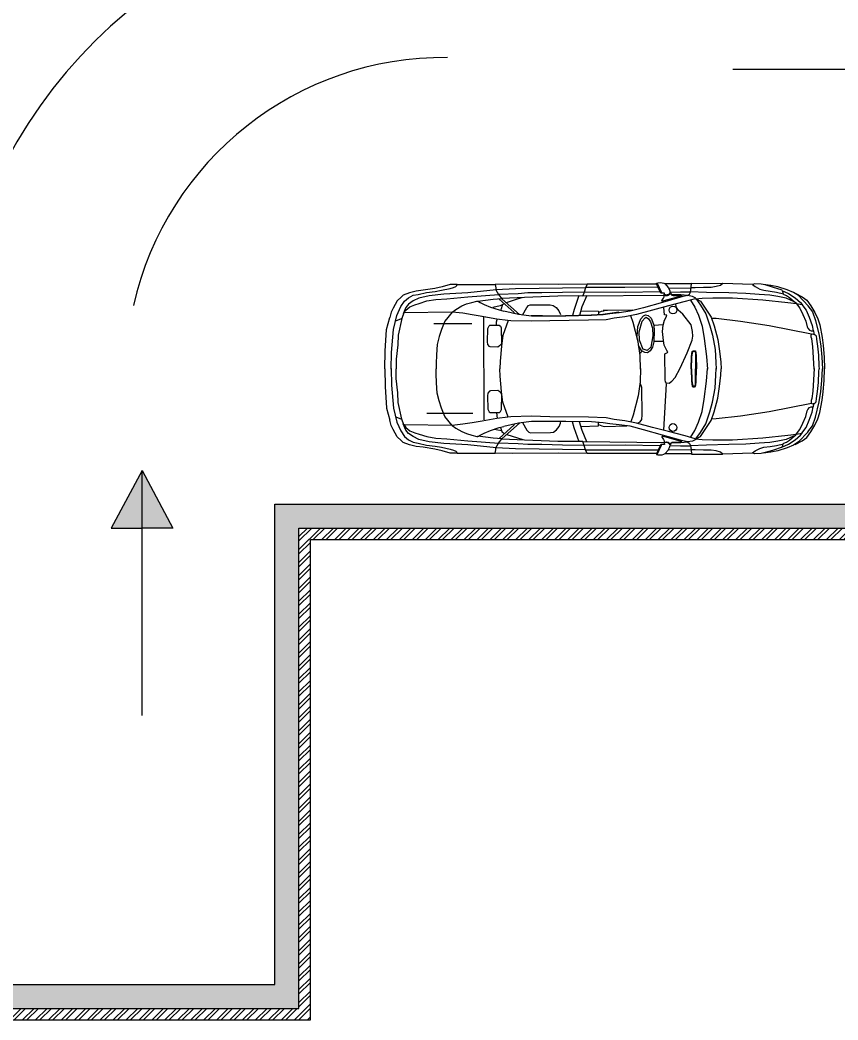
# Model space of a CAD drawing. Header units: millimetres. Extents: x 10193 to 57833, y 9963 to 44360.
# Drawn here: x 23810 to 32325, y 9963 to 20371 of the extents above; entities that cross this region are included whole.
import ezdxf

# ---------------------------------------------------------------- set-up
doc = ezdxf.new("R2010")
doc.units = ezdxf.units.MM
doc.layers.add('free-dwg.com', color=7, linetype='Continuous')
doc.layers.add('Стены', color=7, linetype='Continuous')

msp = doc.modelspace()

# ---------------------------------------------------------------- hatches: boundary and pattern name
at = {"layer": 'Стены'}
h = msp.add_hatch(dxfattribs=at)
h.set_pattern_fill('ANSI32', color=256, scale=10)
h.paths.add_polyline_path([(57833, 42703), (10593, 42703), (10593, 9963), (26833, 9963), (26833, 14963), (57833, 14963)])
h.paths.add_polyline_path([(10713, 42583), (57713, 42583), (57713, 15083), (26713, 15083), (26713, 10083), (10713, 10083)], flags=16)
h.paths.add_polyline_path([(10963, 42333), (57463, 42333), (57463, 15333), (26463, 15333), (26463, 10333), (10963, 10333)], flags=0)
h.paths.add_polyline_path([(57463, 42333), (10963, 42333), (10963, 10333), (26463, 10333), (26463, 15333), (57463, 15333)], flags=0)
h = msp.add_hatch(dxfattribs=at)
h.set_pattern_fill('ANSI36', color=256, scale=10)
h.paths.add_polyline_path([(57713, 42583), (10713, 42583), (10713, 10083), (26713, 10083), (26713, 15083), (57713, 15083)])
h.paths.add_polyline_path([(10963, 42333), (57463, 42333), (57463, 15333), (26463, 15333), (26463, 10333), (10963, 10333)], flags=16)
h = msp.add_hatch(color=256, dxfattribs=at)
h.dxf.hatch_style = 1
h.paths.add_polyline_path([(24760, 15083), (25080, 15083), (25080, 15683)])
h.paths.add_polyline_path([(25080, 15083), (25400, 15083), (25080, 15683)])

# ---------------------------------------------------------------- linework, layer by layer
at = {"layer": 'free-dwg.com'}
for p, q in [((28205, 17595), (28127, 17576)), ((28288, 17618), (28205, 17595)), ((28359, 17618), (28288, 17618)), ((28324, 17588), (28346, 17598)), ((28346, 17598), (28357, 17608)), ((28357, 17608), (28359, 17618)), ((28359, 17618), (28757, 17618)), ((28935, 17622), (28757, 17618)), ((28757, 17618), (28762, 17583)), ((29415, 17619), (28935, 17622)), ((29714, 17621), (29415, 17619)), ((29714, 17621), (29695, 17584)), ((30436, 17621), (29714, 17621)), ((30434, 17627), (30437, 17631)), ((30434, 17624), (30434, 17627)), ((30453, 17587), (30434, 17624)), ((30437, 17631), (30448, 17635)), ((30441, 17631), (30489, 17536)), ((30448, 17635), (30477, 17637)), ((30477, 17637), (30496, 17634)), ((30496, 17634), (30510, 17630)), ((30510, 17630), (30525, 17623)), ((30799, 17624), (30523, 17626)), ((30525, 17623), (30557, 17586)), ((30797, 17585), (30799, 17630)), ((30799, 17630), (31123, 17628)), ((31055, 17596), (31006, 17587)), ((31100, 17608), (31055, 17596)), ((31127, 17628), (31100, 17608)), ((31434, 17619), (31127, 17628)), ((31436, 17617), (31464, 17596)), ((31454, 17623), (31437, 17619)), ((31524, 17621), (31454, 17623)), ((31464, 17596), (31511, 17570)), ((31565, 17613), (31524, 17621)), ((31625, 17606), (31546, 17619)), ((31642, 17591), (31565, 17613)), ((31697, 17593), (31625, 17606)), ((31742, 17557), (31642, 17591)), ((31797, 17561), (31697, 17593)), ((27776, 17486), (27736, 17448)), ((27799, 17507), (27776, 17486)), ((27865, 17531), (27799, 17507)), ((27854, 17479), (27901, 17505)), ((27932, 17547), (27865, 17531)), ((27901, 17505), (27956, 17514)), ((28007, 17557), (27932, 17547)), ((27956, 17514), (28040, 17535)), ((28068, 17499), (27961, 17476)), ((28127, 17576), (28007, 17557)), ((28040, 17535), (28131, 17545)), ((28222, 17517), (28068, 17499)), ((28131, 17545), (28197, 17557)), ((28197, 17557), (28286, 17575)), ((28471, 17532), (28222, 17517)), ((28253, 17469), (28473, 17489)), ((28286, 17575), (28324, 17588)), ((28767, 17562), (28471, 17532)), ((28473, 17489), (28795, 17514)), ((28762, 17583), (28764, 17562)), ((28764, 17562), (28790, 17514)), ((28969, 17571), (28767, 17562)), ((28994, 17521), (28790, 17513)), ((28790, 17514), (28828, 17466)), ((29214, 17577), (28969, 17571)), ((29097, 17530), (28994, 17521)), ((29409, 17496), (29063, 17482)), ((29242, 17530), (29097, 17530)), ((29457, 17580), (29214, 17577)), ((29457, 17535), (29242, 17530)), ((29669, 17499), (29409, 17496)), ((29695, 17584), (29457, 17580)), ((29682, 17539), (29457, 17535)), ((29628, 17504), (29579, 17358)), ((29709, 17502), (29659, 17386)), ((29682, 17539), (29669, 17499)), ((29669, 17499), (30512, 17507)), ((29695, 17584), (29682, 17539)), ((30114, 17536), (29682, 17539)), ((30107, 17586), (29701, 17586)), ((30449, 17589), (30107, 17586)), ((30470, 17541), (30114, 17536)), ((30481, 17529), (30453, 17587)), ((30490, 17527), (30481, 17529)), ((30489, 17536), (30491, 17528)), ((30517, 17527), (30490, 17527)), ((30708, 17492), (30499, 17431)), ((30509, 17477), (30514, 17489)), ((30514, 17496), (30517, 17509)), ((30514, 17489), (30514, 17496)), ((30515, 17510), (30517, 17527)), ((30518, 17510), (30516, 17509)), ((30517, 17509), (30528, 17503)), ((30528, 17509), (30518, 17510)), ((30538, 17507), (30528, 17509)), ((30528, 17503), (30538, 17502)), ((30693, 17497), (30537, 17453)), ((30548, 17509), (30538, 17507)), ((30538, 17502), (30551, 17503)), ((30559, 17514), (30548, 17509)), ((30551, 17503), (30558, 17505)), ((30557, 17586), (30569, 17561)), ((30558, 17505), (30576, 17522)), ((30572, 17525), (30559, 17514)), ((30563, 17581), (30796, 17584)), ((30569, 17561), (30579, 17539)), ((30579, 17539), (30572, 17525)), ((30576, 17522), (30582, 17527)), ((30582, 17527), (30579, 17539)), ((30580, 17539), (30686, 17540)), ((30582, 17527), (30590, 17511)), ((30590, 17511), (30596, 17505)), ((30633, 17511), (30594, 17511)), ((30596, 17505), (30608, 17503)), ((30608, 17503), (30678, 17503)), ((30689, 17510), (30633, 17511)), ((30678, 17503), (30692, 17502)), ((30686, 17540), (30787, 17541)), ((30760, 17504), (30689, 17510)), ((30692, 17502), (30698, 17500)), ((30698, 17500), (30692, 17497)), ((30761, 17502), (30708, 17492)), ((30759, 17502), (30778, 17517)), ((30810, 17493), (30759, 17502)), ((30778, 17517), (30788, 17538)), ((30957, 17536), (30786, 17542)), ((30788, 17538), (30797, 17585)), ((30837, 17583), (30795, 17583)), ((30844, 17474), (30810, 17493)), ((30925, 17587), (30837, 17583)), ((31006, 17587), (30925, 17587)), ((31187, 17530), (30957, 17536)), ((31366, 17523), (31187, 17530)), ((31505, 17515), (31366, 17523)), ((31615, 17506), (31505, 17515)), ((31511, 17570), (31551, 17557)), ((31551, 17557), (31620, 17549)), ((31699, 17493), (31615, 17506)), ((31620, 17549), (31684, 17538)), ((31684, 17538), (31756, 17521)), ((31786, 17474), (31699, 17493)), ((31740, 17555), (31808, 17525)), ((31743, 17555), (31749, 17533)), ((31749, 17533), (31754, 17522)), ((31754, 17522), (31761, 17515)), ((31761, 17515), (31790, 17504)), ((31790, 17504), (31821, 17483)), ((31863, 17536), (31797, 17561)), ((31808, 17525), (31879, 17480)), ((31912, 17502), (31863, 17536)), ((31879, 17527), (31951, 17489)), ((32015, 17397), (31912, 17502)), ((31951, 17489), (32000, 17454)), ((27736, 17448), (27693, 17373)), ((27734, 17296), (27775, 17388)), ((27775, 17388), (27813, 17444)), ((27813, 17444), (27854, 17479)), ((27855, 17413), (27827, 17380)), ((27827, 17350), (27868, 17385)), ((27901, 17446), (27855, 17413)), ((27868, 17385), (27921, 17406)), ((27961, 17476), (27901, 17446)), ((27921, 17406), (27966, 17421)), ((27966, 17421), (28045, 17446)), ((28045, 17446), (28139, 17461)), ((28139, 17461), (28253, 17469)), ((28347, 17359), (28408, 17395)), ((28408, 17395), (28457, 17415)), ((28457, 17415), (28513, 17431)), ((28513, 17431), (28565, 17443)), ((28565, 17443), (28577, 17443)), ((28736, 17461), (28577, 17441)), ((28577, 17443), (28583, 17442)), ((28583, 17442), (28601, 17430)), ((28601, 17430), (28642, 17409)), ((28642, 17409), (28708, 17383)), ((28708, 17383), (28799, 17353)), ((28809, 17397), (28733, 17378)), ((28825, 17469), (28736, 17461)), ((28954, 17325), (28797, 17466)), ((28850, 17417), (28809, 17397)), ((28831, 17408), (28816, 17353)), ((28828, 17466), (29010, 17307)), ((29063, 17482), (28829, 17471)), ((28873, 17432), (28999, 17472)), ((28999, 17472), (29037, 17483)), ((29084, 17380), (29103, 17399)), ((29103, 17399), (29121, 17407)), ((29121, 17407), (29330, 17406)), ((29330, 17406), (29360, 17400)), ((29360, 17400), (29391, 17379)), ((29659, 17386), (29633, 17296)), ((30498, 17430), (30301, 17376)), ((30560, 17395), (30395, 17349)), ((30491, 17450), (30496, 17456)), ((30492, 17445), (30491, 17450)), ((30501, 17445), (30492, 17445)), ((30496, 17456), (30509, 17477)), ((30537, 17453), (30501, 17445)), ((30733, 17440), (30560, 17395)), ((30640, 17385), (30637, 17415)), ((30662, 17349), (30640, 17385)), ((30839, 17470), (30733, 17440)), ((30788, 17455), (30835, 17382)), ((30835, 17382), (30874, 17297)), ((30840, 17468), (30912, 17475)), ((30845, 17471), (30892, 17403)), ((30845, 17468), (30892, 17445)), ((30892, 17445), (30957, 17351)), ((30892, 17403), (30949, 17312)), ((30912, 17475), (31021, 17480)), ((31021, 17480), (31225, 17480)), ((31225, 17480), (31542, 17458)), ((31542, 17458), (31801, 17432)), ((31861, 17442), (31786, 17474)), ((31801, 17432), (31893, 17420)), ((31821, 17483), (31847, 17458)), ((31847, 17458), (31886, 17426)), ((31879, 17480), (31935, 17430)), ((31886, 17426), (31891, 17418)), ((31891, 17418), (31928, 17370)), ((31893, 17419), (31949, 17411)), ((31935, 17430), (31950, 17411)), ((31949, 17411), (31993, 17352)), ((32000, 17454), (32043, 17397)), ((32011, 17397), (32058, 17333)), ((32043, 17397), (32083, 17327)), ((27672, 17330), (27658, 17274)), ((27693, 17373), (27672, 17330)), ((27699, 17151), (27734, 17296)), ((27806, 17324), (27784, 17264)), ((27827, 17380), (27799, 17314)), ((27804, 17322), (27827, 17350)), ((28308, 17330), (27806, 17324)), ((28308, 17330), (28233, 17236)), ((28308, 17330), (28347, 17359)), ((28421, 17318), (28308, 17330)), ((28516, 17303), (28421, 17318)), ((28619, 17285), (28516, 17303)), ((28772, 17256), (28618, 17285)), ((28773, 17256), (28619, 17285)), ((28633, 17286), (28638, 16209)), ((28799, 17353), (28845, 17341)), ((29000, 17306), (28845, 17341)), ((28959, 17314), (28954, 17325)), ((29133, 17289), (29000, 17306)), ((29040, 17300), (29084, 17380)), ((29247, 17290), (29131, 17290)), ((29249, 17289), (29133, 17289)), ((29490, 17289), (29249, 17289)), ((29391, 17379), (29420, 17344)), ((29420, 17344), (29436, 17307)), ((29756, 17297), (29488, 17291)), ((29758, 17294), (29490, 17289)), ((29579, 17358), (29561, 17294)), ((29647, 17342), (29831, 17339)), ((29877, 17305), (29756, 17297)), ((29879, 17301), (29758, 17294)), ((29831, 17325), (29863, 17339)), ((29831, 17339), (29831, 17303)), ((29863, 17339), (29891, 17345)), ((29949, 17316), (29877, 17305)), ((29951, 17312), (29879, 17301)), ((29927, 17346), (29880, 17346)), ((30186, 17350), (29927, 17346)), ((30045, 17328), (29949, 17316)), ((30047, 17324), (29951, 17312)), ((30104, 17282), (29993, 17267)), ((30161, 17339), (30047, 17324)), ((30227, 17307), (30104, 17282)), ((30301, 17376), (30161, 17339)), ((30194, 17222), (30167, 17293)), ((30395, 17349), (30227, 17307)), ((30273, 17261), (30301, 17291)), ((30301, 17291), (30322, 17303)), ((30316, 17270), (30328, 17279)), ((30322, 17303), (30349, 17294)), ((30328, 17279), (30352, 17261)), ((30349, 17294), (30379, 17267)), ((30519, 17303), (30513, 17379)), ((30543, 17297), (30519, 17303)), ((30519, 17246), (30537, 17279)), ((30537, 17279), (30543, 17297)), ((30710, 17309), (30662, 17349)), ((30795, 17197), (30710, 17309)), ((30874, 17297), (30910, 17185)), ((30949, 17312), (30991, 17187)), ((30957, 17351), (31004, 17278)), ((31004, 17278), (31037, 17187)), ((31928, 17370), (31958, 17307)), ((31958, 17307), (31989, 17237)), ((31993, 17352), (32024, 17277)), ((32058, 17333), (32092, 17244)), ((32083, 17327), (32113, 17261)), ((27626, 17151), (27658, 17274)), ((27723, 17241), (27782, 17264)), ((27784, 17264), (27746, 17091)), ((28512, 17207), (28117, 17207)), ((28233, 17236), (28198, 17151)), ((28679, 17160), (28692, 17186)), ((28692, 17186), (28702, 17194)), ((28702, 17194), (28799, 17194)), ((28769, 17193), (28771, 17230)), ((28771, 17230), (28776, 17255)), ((28887, 17242), (28773, 17256)), ((28799, 17194), (28812, 17184)), ((28812, 17184), (28820, 17166)), ((28890, 17243), (28835, 17088)), ((28919, 17240), (28887, 17242)), ((29131, 17235), (28919, 17240)), ((29325, 17240), (29131, 17235)), ((29726, 17245), (29325, 17240)), ((29911, 17250), (29726, 17245)), ((29993, 17267), (29911, 17250)), ((30246, 17022), (30194, 17222)), ((30234, 17076), (30240, 17179)), ((30240, 17179), (30273, 17261)), ((30255, 17124), (30285, 17237)), ((30285, 17237), (30316, 17270)), ((30352, 17261), (30373, 17230)), ((30373, 17230), (30392, 17164)), ((30379, 17267), (30410, 17188)), ((30410, 17194), (30501, 17200)), ((30416, 17134), (30410, 17194)), ((30498, 17127), (30504, 17194)), ((30504, 17194), (30519, 17246)), ((30810, 17130), (30795, 17197)), ((30910, 17185), (30933, 17057)), ((30991, 17187), (31019, 17089)), ((31056, 17263), (31011, 17265)), ((31037, 17187), (31074, 17044)), ((31311, 17234), (31056, 17263)), ((31607, 17187), (31311, 17234)), ((32050, 17102), (31607, 17187)), ((31989, 17237), (32004, 17177)), ((32004, 17177), (32011, 17163)), ((32024, 17277), (32055, 17191)), ((32055, 17191), (32067, 17134)), ((32092, 17244), (32128, 17086)), ((32113, 17261), (32134, 17197)), ((32134, 17197), (32160, 17067)), ((27610, 16923), (27626, 17151)), ((27677, 16911), (27699, 17151)), ((27746, 17091), (27743, 16990)), ((28173, 17075), (28154, 16993)), ((28198, 17151), (28173, 17075)), ((28677, 17021), (28679, 17160)), ((28820, 17166), (28823, 17004)), ((28834, 17089), (28822, 16976)), ((28835, 17088), (28822, 16976)), ((30258, 17037), (30255, 17124)), ((30398, 17085), (30376, 16964)), ((30392, 17164), (30398, 17085)), ((30410, 17024), (30416, 17134)), ((30507, 17034), (30498, 17127)), ((30807, 17040), (30813, 17079)), ((30813, 17079), (30810, 17130)), ((31019, 17089), (31045, 16940)), ((32011, 17163), (32027, 17144)), ((32027, 17144), (32045, 17136)), ((32045, 17136), (32057, 17134)), ((32046, 17069), (32047, 17095)), ((32052, 17051), (32046, 17069)), ((32047, 17095), (32051, 17102)), ((32051, 17102), (32059, 17104)), ((32057, 17134), (32068, 17134)), ((32059, 17104), (32069, 17102)), ((32068, 17134), (32072, 17106)), ((32069, 17102), (32078, 17100)), ((32078, 17100), (32088, 17093)), ((32088, 17093), (32099, 17083)), ((32099, 17083), (32102, 17049)), ((32128, 17086), (32147, 16975)), ((27743, 16990), (27727, 16841)), ((28154, 16993), (28145, 16885)), ((28679, 16993), (28677, 17021)), ((28698, 16974), (28679, 16993)), ((28705, 16969), (28698, 16974)), ((28784, 16967), (28705, 16969)), ((28802, 16980), (28784, 16967)), ((28818, 16996), (28802, 16980)), ((28822, 16976), (28809, 16819)), ((28823, 17004), (28818, 16993)), ((30265, 16877), (30246, 17022)), ((30279, 16931), (30249, 16982)), ((30298, 16940), (30258, 17037)), ((30407, 17021), (30395, 16964)), ((30507, 17024), (30410, 17024)), ((30516, 16988), (30507, 17034)), ((30543, 16931), (30516, 16988)), ((30756, 16906), (30807, 17040)), ((30933, 17057), (30957, 16870)), ((31074, 17044), (31092, 16925)), ((32063, 16974), (32052, 17051)), ((32076, 16737), (32063, 16974)), ((32102, 17049), (32112, 16977)), ((32112, 16977), (32121, 16882)), ((32147, 16975), (32156, 16863)), ((32160, 17067), (32171, 16982)), ((32171, 16982), (32179, 16861)), ((27607, 16740), (27610, 16923)), ((27674, 16737), (27677, 16911)), ((28145, 16885), (28142, 16794)), ((30282, 16927), (30264, 16903)), ((30270, 16738), (30265, 16877)), ((30313, 16909), (30282, 16927)), ((30337, 16931), (30295, 16943)), ((30340, 16906), (30313, 16909)), ((30376, 16964), (30337, 16931)), ((30370, 16927), (30340, 16906)), ((30395, 16964), (30370, 16927)), ((30522, 16897), (30549, 16909)), ((30525, 16624), (30522, 16897)), ((30552, 16918), (30543, 16931)), ((30549, 16909), (30552, 16918)), ((30683, 16746), (30756, 16906)), ((30796, 16740), (30800, 16870)), ((30799, 16740), (30803, 16863)), ((30800, 16870), (30808, 16920)), ((30803, 16863), (30810, 16905)), ((30808, 16920), (30816, 16928)), ((30810, 16905), (30818, 16922)), ((30816, 16928), (30824, 16929)), ((30818, 16922), (30824, 16924)), ((30824, 16929), (30832, 16928)), ((30824, 16924), (30829, 16923)), ((30829, 16923), (30836, 16919)), ((30832, 16928), (30840, 16926)), ((30836, 16919), (30841, 16911)), ((30840, 16926), (30845, 16907)), ((30841, 16911), (30842, 16844)), ((30845, 16907), (30848, 16875)), ((30848, 16875), (30850, 16740)), ((30957, 16870), (30967, 16738)), ((31045, 16940), (31053, 16805)), ((31092, 16925), (31105, 16808)), ((32121, 16882), (32126, 16768)), ((32156, 16863), (32163, 16741)), ((32179, 16861), (32184, 16740)), ((27727, 16841), (27727, 16740)), ((28142, 16794), (28142, 16740)), ((28809, 16819), (28806, 16740)), ((30842, 16844), (30843, 16740)), ((31053, 16805), (31058, 16738)), ((31105, 16808), (31108, 16740)), ((32126, 16768), (32128, 16740)), ((27607, 16741), (27610, 16557)), ((27674, 16744), (27677, 16570)), ((27727, 16639), (27727, 16740)), ((28142, 16687), (28142, 16740)), ((28145, 16595), (28142, 16687)), ((28809, 16662), (28806, 16740)), ((28822, 16505), (28809, 16662)), ((30270, 16743), (30265, 16603)), ((30628, 16649), (30683, 16746)), ((30796, 16740), (30800, 16611)), ((30799, 16740), (30803, 16618)), ((30842, 16637), (30843, 16740)), ((30848, 16605), (30850, 16740)), ((30957, 16610), (30967, 16743)), ((31045, 16540), (31053, 16675)), ((31053, 16675), (31058, 16743)), ((31092, 16556), (31105, 16673)), ((31105, 16673), (31108, 16740)), ((32076, 16744), (32063, 16507)), ((32121, 16599), (32126, 16713)), ((32126, 16713), (32128, 16740)), ((32156, 16617), (32163, 16739)), ((32179, 16620), (32184, 16741)), ((27610, 16557), (27626, 16330)), ((27677, 16570), (27699, 16330)), ((27743, 16491), (27727, 16639)), ((28154, 16488), (28145, 16595)), ((30265, 16603), (30246, 16459)), ((30284, 16544), (30269, 16585)), ((30512, 16103), (30538, 16584)), ((30528, 16603), (30525, 16624)), ((30540, 16591), (30528, 16603)), ((30540, 16594), (30568, 16591)), ((30568, 16591), (30595, 16612)), ((30595, 16612), (30628, 16649)), ((30800, 16611), (30808, 16560)), ((30803, 16618), (30810, 16576)), ((30808, 16560), (30816, 16552)), ((30810, 16576), (30818, 16559)), ((30816, 16552), (30824, 16551)), ((30818, 16559), (30824, 16557)), ((30824, 16557), (30829, 16558)), ((30824, 16551), (30832, 16552)), ((30829, 16558), (30836, 16561)), ((30832, 16552), (30840, 16555)), ((30836, 16561), (30841, 16569)), ((30840, 16555), (30845, 16574)), ((30841, 16569), (30842, 16637)), ((30845, 16574), (30848, 16605)), ((30933, 16423), (30957, 16610)), ((31074, 16436), (31092, 16556)), ((32112, 16503), (32121, 16599)), ((32147, 16505), (32156, 16617)), ((32171, 16499), (32179, 16620)), ((27746, 16390), (27743, 16491)), ((28173, 16406), (28154, 16488)), ((28680, 16488), (28677, 16459)), ((28677, 16459), (28680, 16320)), ((28698, 16506), (28680, 16488)), ((28706, 16511), (28698, 16506)), ((28785, 16514), (28706, 16511)), ((28803, 16501), (28785, 16514)), ((28819, 16485), (28803, 16501)), ((28824, 16477), (28819, 16488)), ((28821, 16315), (28824, 16477)), ((28835, 16392), (28822, 16505)), ((30246, 16459), (30194, 16259)), ((30287, 16262), (30284, 16544)), ((31019, 16392), (31045, 16540)), ((32063, 16507), (32052, 16430)), ((32102, 16432), (32112, 16503)), ((32128, 16395), (32147, 16505)), ((32160, 16414), (32171, 16499)), ((27784, 16216), (27746, 16390)), ((28198, 16330), (28173, 16406)), ((28890, 16238), (28835, 16392)), ((30910, 16296), (30933, 16423)), ((30991, 16293), (31019, 16392)), ((31037, 16293), (31074, 16436)), ((32050, 16379), (31607, 16293)), ((32027, 16337), (32045, 16345)), ((32045, 16345), (32057, 16346)), ((32052, 16430), (32046, 16411)), ((32046, 16411), (32047, 16386)), ((32047, 16386), (32051, 16379)), ((32051, 16379), (32059, 16377)), ((32055, 16290), (32067, 16346)), ((32057, 16346), (32068, 16346)), ((32059, 16377), (32069, 16379)), ((32068, 16346), (32072, 16375)), ((32069, 16379), (32078, 16380)), ((32078, 16380), (32088, 16387)), ((32088, 16387), (32099, 16397)), ((32092, 16237), (32128, 16395)), ((32099, 16397), (32102, 16432)), ((32134, 16284), (32160, 16414)), ((27626, 16330), (27658, 16207)), ((27699, 16330), (27734, 16185)), ((27723, 16240), (27782, 16217)), ((28522, 16276), (28046, 16276)), ((28233, 16245), (28198, 16330)), ((28308, 16150), (28233, 16245)), ((28680, 16320), (28693, 16294)), ((28693, 16294), (28704, 16286)), ((28704, 16286), (28800, 16286)), ((28770, 16288), (28772, 16251)), ((28772, 16251), (28778, 16226)), ((28887, 16238), (28773, 16224)), ((28800, 16286), (28813, 16297)), ((28813, 16297), (28821, 16315)), ((28919, 16241), (28887, 16238)), ((29131, 16246), (28919, 16241)), ((29325, 16241), (29131, 16246)), ((29726, 16236), (29325, 16241)), ((30194, 16259), (30167, 16188)), ((30281, 16214), (30287, 16262)), ((30874, 16184), (30910, 16296)), ((30949, 16168), (30991, 16293)), ((31004, 16202), (31037, 16293)), ((31311, 16246), (31056, 16218)), ((31607, 16293), (31311, 16246)), ((31958, 16174), (31989, 16243)), ((31989, 16243), (32004, 16304)), ((32004, 16304), (32011, 16317)), ((32011, 16317), (32027, 16337)), ((32024, 16204), (32055, 16290)), ((32058, 16147), (32092, 16237)), ((32113, 16220), (32134, 16284)), ((27672, 16150), (27658, 16207)), ((27693, 16108), (27672, 16150)), ((27734, 16185), (27775, 16093)), ((27806, 16156), (27784, 16216)), ((27827, 16100), (27799, 16166)), ((27804, 16159), (27827, 16131)), ((28308, 16150), (27806, 16156)), ((28421, 16163), (28308, 16150)), ((28308, 16150), (28347, 16122)), ((28516, 16178), (28421, 16163)), ((28619, 16196), (28516, 16178)), ((28773, 16224), (28619, 16196)), ((28954, 16156), (28797, 16014)), ((28799, 16128), (28845, 16140)), ((28828, 16014), (29010, 16174)), ((29000, 16174), (28845, 16140)), ((28959, 16166), (28954, 16156)), ((29133, 16192), (29000, 16174)), ((29041, 16181), (29086, 16102)), ((29249, 16192), (29133, 16192)), ((29490, 16192), (29249, 16192)), ((29393, 16104), (29422, 16139)), ((29422, 16139), (29437, 16175)), ((29437, 16175), (29441, 16195)), ((29758, 16187), (29490, 16192)), ((29580, 16125), (29562, 16189)), ((29661, 16097), (29635, 16187)), ((29649, 16141), (29833, 16145)), ((29911, 16231), (29726, 16236)), ((29879, 16179), (29758, 16187)), ((29833, 16145), (29833, 16181)), ((29833, 16159), (29865, 16145)), ((29865, 16145), (29893, 16139)), ((29951, 16168), (29879, 16179)), ((29893, 16139), (30125, 16145)), ((29993, 16214), (29911, 16231)), ((30047, 16157), (29951, 16168)), ((30104, 16199), (29993, 16214)), ((30161, 16142), (30047, 16157)), ((30227, 16173), (30104, 16199)), ((30301, 16105), (30161, 16142)), ((30395, 16131), (30227, 16173)), ((30236, 16173), (30266, 16188)), ((30266, 16188), (30281, 16214)), ((30835, 16098), (30874, 16184)), ((30892, 16077), (30949, 16168)), ((30957, 16129), (31004, 16202)), ((31056, 16218), (31011, 16215)), ((31928, 16110), (31958, 16174)), ((31993, 16128), (32024, 16204)), ((32011, 16084), (32058, 16147)), ((32043, 16084), (32083, 16154)), ((32083, 16154), (32113, 16220)), ((27736, 16032), (27693, 16108)), ((27776, 15994), (27736, 16032)), ((27775, 16093), (27813, 16036)), ((27813, 16036), (27854, 16001)), ((27827, 16131), (27868, 16095)), ((27855, 16067), (27827, 16100)), ((27901, 16035), (27855, 16067)), ((27868, 16095), (27921, 16075)), ((27961, 16004), (27901, 16035)), ((27921, 16075), (27966, 16060)), ((27966, 16060), (28045, 16035)), ((28045, 16035), (28139, 16019)), ((28347, 16122), (28408, 16086)), ((28408, 16086), (28457, 16066)), ((28457, 16066), (28513, 16049)), ((28513, 16049), (28565, 16037)), ((28565, 16037), (28577, 16037)), ((28736, 16019), (28577, 16040)), ((28577, 16037), (28583, 16039)), ((28583, 16039), (28601, 16051)), ((28601, 16051), (28642, 16072)), ((28642, 16072), (28708, 16098)), ((28708, 16098), (28799, 16128)), ((28821, 16094), (28747, 16110)), ((28811, 16131), (28826, 16086)), ((28826, 16086), (28850, 16067)), ((28877, 16057), (29045, 16003)), ((29086, 16102), (29105, 16082)), ((29105, 16082), (29123, 16075)), ((29123, 16075), (29332, 16077)), ((29332, 16077), (29362, 16082)), ((29362, 16082), (29393, 16104)), ((29631, 15979), (29580, 16125)), ((29711, 15981), (29661, 16097)), ((30498, 16051), (30301, 16105)), ((30560, 16086), (30395, 16131)), ((30492, 16036), (30491, 16030)), ((30491, 16030), (30496, 16024)), ((30501, 16036), (30492, 16036)), ((30708, 15989), (30499, 16049)), ((30537, 16028), (30501, 16036)), ((30733, 16041), (30560, 16086)), ((30839, 16010), (30733, 16041)), ((30788, 16025), (30835, 16098)), ((30845, 16010), (30892, 16077)), ((30845, 16012), (30892, 16036)), ((30892, 16036), (30957, 16129)), ((31542, 16022), (31801, 16049)), ((31861, 16038), (31786, 16006)), ((31801, 16049), (31893, 16060)), ((31847, 16023), (31886, 16054)), ((31879, 16001), (31935, 16050)), ((31886, 16054), (31891, 16062)), ((31891, 16062), (31928, 16110)), ((31893, 16061), (31949, 16069)), ((32015, 16083), (31912, 15979)), ((31935, 16050), (31950, 16069)), ((31949, 16069), (31993, 16128)), ((32000, 16026), (32043, 16084)), ((27799, 15973), (27776, 15994)), ((27865, 15950), (27799, 15973)), ((27854, 16001), (27901, 15976)), ((27932, 15933), (27865, 15950)), ((27901, 15976), (27956, 15966)), ((28007, 15924), (27932, 15933)), ((27956, 15966), (28040, 15946)), ((28068, 15981), (27961, 16004)), ((28040, 15946), (28131, 15936)), ((28222, 15964), (28068, 15981)), ((28131, 15936), (28197, 15923)), ((28139, 16019), (28253, 16012)), ((28471, 15948), (28222, 15964)), ((28253, 16012), (28473, 15992)), ((28767, 15918), (28471, 15948)), ((28473, 15992), (28795, 15966)), ((28825, 16012), (28736, 16019)), ((28764, 15918), (28790, 15966)), ((28790, 15966), (28828, 16014)), ((28994, 15959), (28790, 15968)), ((29063, 15998), (28829, 16009)), ((29097, 15951), (28994, 15959)), ((29409, 15984), (29063, 15998)), ((29242, 15951), (29097, 15951)), ((29457, 15945), (29242, 15951)), ((29669, 15982), (29409, 15984)), ((29682, 15942), (29457, 15945)), ((29669, 15982), (30512, 15974)), ((29682, 15942), (29669, 15982)), ((30114, 15945), (29682, 15942)), ((29695, 15897), (29682, 15942)), ((30470, 15939), (30114, 15945)), ((30441, 15850), (30489, 15945)), ((30481, 15952), (30453, 15893)), ((30490, 15954), (30481, 15952)), ((30489, 15945), (30491, 15953)), ((30517, 15954), (30490, 15954)), ((30496, 16024), (30509, 16003)), ((30509, 16003), (30514, 15991)), ((30514, 15991), (30514, 15984)), ((30514, 15984), (30517, 15972)), ((30515, 15970), (30517, 15954)), ((30518, 15970), (30516, 15972)), ((30517, 15972), (30528, 15977)), ((30528, 15972), (30518, 15970)), ((30528, 15977), (30538, 15979)), ((30538, 15974), (30528, 15972)), ((30693, 15983), (30537, 16028)), ((30538, 15979), (30551, 15977)), ((30548, 15972), (30538, 15974)), ((30559, 15967), (30548, 15972)), ((30551, 15977), (30558, 15975)), ((30558, 15975), (30576, 15959)), ((30572, 15955), (30559, 15967)), ((30569, 15920), (30579, 15941)), ((30579, 15941), (30572, 15955)), ((30576, 15959), (30582, 15954)), ((30582, 15954), (30579, 15941)), ((30580, 15941), (30686, 15940)), ((30582, 15954), (30590, 15969)), ((30590, 15969), (30596, 15975)), ((30633, 15970), (30594, 15970)), ((30596, 15975), (30608, 15977)), ((30608, 15977), (30678, 15977)), ((30689, 15971), (30633, 15970)), ((30678, 15977), (30692, 15979)), ((30686, 15940), (30787, 15939)), ((30760, 15977), (30689, 15971)), ((30698, 15981), (30692, 15983)), ((30692, 15979), (30698, 15981)), ((30761, 15979), (30708, 15989)), ((30810, 15987), (30759, 15979)), ((30759, 15979), (30778, 15964)), ((30778, 15964), (30788, 15942)), ((30957, 15945), (30786, 15938)), ((30788, 15942), (30797, 15896)), ((30844, 16006), (30810, 15987)), ((30840, 16013), (30912, 16006)), ((30912, 16006), (31021, 16001)), ((31187, 15951), (30957, 15945)), ((31021, 16001), (31225, 16001)), ((31366, 15957), (31187, 15951)), ((31225, 16001), (31542, 16022)), ((31505, 15966), (31366, 15957)), ((31615, 15974), (31505, 15966)), ((31551, 15923), (31620, 15932)), ((31699, 15987), (31615, 15974)), ((31620, 15932), (31684, 15942)), ((31684, 15942), (31756, 15959)), ((31786, 16006), (31699, 15987)), ((31740, 15925), (31808, 15956)), ((31743, 15925), (31749, 15947)), ((31749, 15947), (31754, 15958)), ((31754, 15958), (31761, 15965)), ((31761, 15965), (31790, 15976)), ((31790, 15976), (31821, 15998)), ((31863, 15945), (31797, 15919)), ((31808, 15956), (31879, 16001)), ((31821, 15998), (31847, 16023)), ((31912, 15979), (31863, 15945)), ((31879, 15954), (31951, 15992)), ((31951, 15992), (32000, 16026)), ((28127, 15905), (28007, 15924)), ((28205, 15886), (28127, 15905)), ((28197, 15923), (28286, 15905)), ((28288, 15862), (28205, 15886)), ((28286, 15905), (28324, 15893)), ((28359, 15862), (28288, 15862)), ((28324, 15893), (28346, 15883)), ((28346, 15883), (28357, 15873)), ((28357, 15873), (28359, 15862)), ((28359, 15862), (28757, 15862)), ((28757, 15862), (28762, 15898)), ((28935, 15859), (28757, 15862)), ((28762, 15898), (28764, 15918)), ((28969, 15909), (28767, 15918)), ((29415, 15862), (28935, 15859)), ((29214, 15904), (28969, 15909)), ((29457, 15901), (29214, 15904)), ((29714, 15860), (29415, 15862)), ((29695, 15897), (29457, 15901)), ((29714, 15860), (29695, 15897)), ((30107, 15894), (29701, 15894)), ((30436, 15860), (29714, 15860)), ((30449, 15892), (30107, 15894)), ((30453, 15893), (30434, 15857)), ((30434, 15857), (30434, 15853)), ((30434, 15853), (30437, 15850)), ((30437, 15850), (30448, 15845)), ((30448, 15845), (30477, 15844)), ((30477, 15844), (30496, 15846)), ((30496, 15846), (30510, 15851)), ((30510, 15851), (30525, 15858)), ((30799, 15857), (30523, 15854)), ((30525, 15858), (30557, 15894)), ((30557, 15894), (30569, 15920)), ((30563, 15899), (30796, 15897)), ((30837, 15898), (30795, 15898)), ((30797, 15896), (30799, 15851)), ((30799, 15851), (31123, 15853)), ((30925, 15893), (30837, 15898)), ((31006, 15893), (30925, 15893)), ((31055, 15885), (31006, 15893)), ((31100, 15872), (31055, 15885)), ((31127, 15853), (31100, 15872)), ((31434, 15862), (31127, 15853)), ((31436, 15864), (31464, 15885)), ((31454, 15857), (31437, 15862)), ((31524, 15860), (31454, 15857)), ((31464, 15885), (31511, 15911)), ((31511, 15911), (31551, 15923)), ((31565, 15868), (31524, 15860)), ((31625, 15874), (31546, 15862)), ((31642, 15889), (31565, 15868)), ((31697, 15887), (31625, 15874)), ((31742, 15923), (31642, 15889)), ((31797, 15919), (31697, 15887))]:
    msp.add_line(p, q, dxfattribs=at)
for centre in [(30607, 17352), (30607, 16129)]:
    msp.add_circle(centre, 40.8, dxfattribs=at)
at = {"layer": 'Стены', "color": 152, "true_color": 0x2776bb}
for p, q in [((31230, 19860), (33780, 19860)), ((25080, 13133), (25080, 15683))]:
    msp.add_line(p, q, dxfattribs=at)
at = {"layer": 'Стены'}
for p, q in [((25080, 15683), (24760, 15083)), ((25080, 15683), (25400, 15083)), ((26463, 10333), (26463, 15333)), ((26463, 15333), (57463, 15333)), ((24760, 15083), (25080, 15083)), ((25400, 15083), (25080, 15083)), ((26713, 10083), (26713, 15083)), ((26713, 15083), (57713, 15083)), ((26833, 9963), (26833, 14963)), ((26833, 14963), (57833, 14963)), ((10963, 10333), (26463, 10333)), ((10713, 10083), (26713, 10083)), ((10593, 9963), (26833, 9963))]:
    msp.add_line(p, q, dxfattribs=at)
at = {"layer": 'Стены', "color": 152, "true_color": 0x2776bb}
for centre, radius, start, end in [((28214, 16501), 5143, 89.7309, 169.9384), ((28225, 16662), 3318, 89.3956, 167.1506)]:
    msp.add_arc(centre, radius, start, end, dxfattribs=at)

doc.saveas('drawing.dxf')
